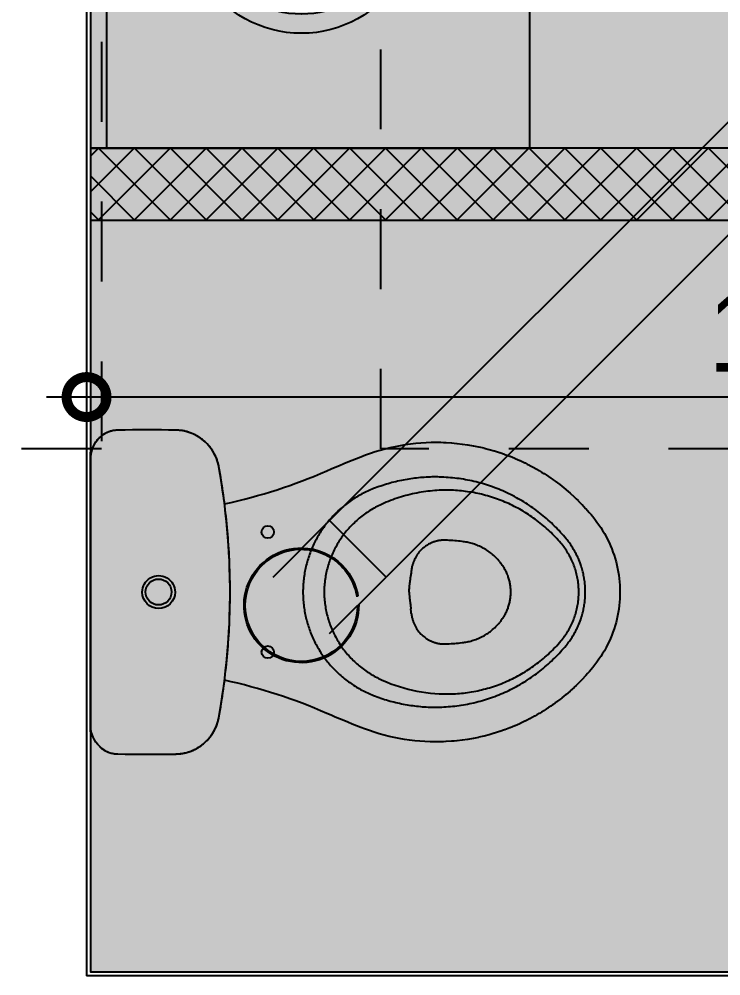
# Model space of a CAD drawing. Header units: metres. Extents: x -23 to 570, y -54 to 184.
# Drawn here: x -8.743 to -7.864, y 4.1 to 5.298 of the extents above; entities that cross this region are included whole.
import ezdxf

# ---------------------------------------------------------------- set-up
doc = ezdxf.new("R2010")
doc.units = ezdxf.units.M
doc.header["$PDMODE"] = 35
for name, pattern in [('DASHEDX2', [1.5, 1, -0.5]), ('HIDDEN2', [0.1875, 0.125, -0.0625]), ('PUC$0$HIDDEN2', [0.1875, 0.125, -0.0625])]:
    doc.linetypes.add(name, pattern=pattern)
for name, color, linetype in [('1', 232, 'DASHEDX2'), ('ARQ-DIM', 2, 'Continuous'), ('ARQ-PRJ', 7, 'DASHEDX2'), ('PUC$0$ARQ-ALV ACAB', 4, 'Continuous'), ('PUC$0$ARQ-ALV OSSO', 5, 'Continuous'), ('PUC$0$ARQ-DRYWALL', 7, 'Continuous'), ('PUC$0$ARQ-HID', 7, 'Continuous')]:
    doc.layers.add(name, color=color, linetype=linetype)
doc.layers.add('PUC$0$ARQ-FORRO', color=9, linetype='Continuous', lineweight=5)
doc.styles.add('Adesa', font='ARIALN.TTF')
doc.dimstyles.new('ADESA 1-0050', dxfattribs={"dimtxt": 0.1, "dimasz": 0.1, "dimexe": 0.05, "dimexo": 0.05, "dimgap": 0.03, "dimtad": 1, "dimdec": 1, "dimlfac": 100, "dimzin": 12, "dimtxsty": 'Adesa', "dimblk": 'DOTSMALL', "dimcen": 1, "dimdle": 0.05, "dimclrd": 1, "dimclre": 1, "dimclrt": 256, "dimazin": 3, "dimtm": 1e-09, "dimtfac": 1, "dimtdec": 1, "dimtmove": 1, "dimatfit": 0, "dimldrblk": 'DOTSMALL', "dimfxl": 0.8, "dimtvp": 2, "dimtolj": 1, "dimtzin": 0, "dimarcsym": 0})

# ---------------------------------------------------------------- blocks, each defined once
blk = doc.blocks.new('_DotSmall')
at = {"color": 0, "linetype": 'ByBlock', "const_width": 0.5}
blk.add_lwpolyline([(-0.0625, 0, 1), (0.0625, 0, 1)], format="xyb", close=True, dxfattribs=at)
blk = doc.blocks.new('*D401')
at = {"layer": 'ARQ-DIM', "color": 1, "lineweight": -2, "transparency": 16777216}
for p, q in [((-8.6584, 4.9041), (-8.6584, 4.7746)), ((-6.9084, 4.9041), (-6.9084, 4.7746)), ((-6.8584, 4.8246), (-8.7084, 4.8246))]:
    blk.add_line(p, q, dxfattribs=at)
at = {"layer": 'Defpoints', "color": 0, "transparency": 16777216}
for p in [(-8.6584, 4.9541, 0), (-6.9084, 4.9541, 0), (-8.6584, 4.8246)]:
    blk.add_point(p, dxfattribs=at)
at = {"layer": 'ARQ-DIM', "color": 1, "lineweight": -2, "transparency": 16777216, "xscale": 0.1, "yscale": 0.1, "zscale": 0.1, "rotation": 180}
blk.add_blockref('_DotSmall', (-8.6584, 4.8246), dxfattribs=at)
at = {"layer": 'ARQ-DIM', "color": 1, "lineweight": -2, "transparency": 16777216, "xscale": 0.1, "yscale": 0.1, "zscale": 0.1}
blk.add_blockref('_DotSmall', (-6.9084, 4.8246), dxfattribs=at)
at = {"layer": 'ARQ-DIM', "transparency": 16777216, "insert": (-7.7834, 4.9057), "char_height": 0.1, "attachment_point": 5, "style": 'Adesa'}
blk.add_mtext('\\A1;175', dxfattribs=at)
blk = doc.blocks.new('PUC$0$ARQ-HID-BACIA CX')
blk.add_line((-0.0001, -0.175), (-0.0001, 0.175))
for points in [[(-0.0137, -0.1957), (-0.0142, -0.196), (-0.0147, -0.1964), (-0.0153, -0.1968), (-0.0158, -0.1971), (-0.0163, -0.1975), (-0.0168, -0.1978), (-0.0174, -0.1981), (-0.0179, -0.1984), (-0.0185, -0.1987), (-0.019, -0.199), (-0.0196, -0.1993), (-0.0202, -0.1995), (-0.0207, -0.1998), (-0.0213, -0.2), (-0.0219, -0.2003), (-0.0225, -0.2005), (-0.0231, -0.2007), (-0.0237, -0.2009), (-0.0243, -0.2011), (-0.0249, -0.2013), (-0.0255, -0.2015), (-0.0261, -0.2016), (-0.0267, -0.2018), (-0.0273, -0.2019), (-0.0279, -0.2021), (-0.0285, -0.2022), (-0.0292, -0.2023), (-0.0298, -0.2024), (-0.0304, -0.2025), (-0.031, -0.2025), (-0.0316, -0.2026), (-0.0323, -0.2026), (-0.0329, -0.2027), (-0.0335, -0.2027), (-0.0342, -0.2027, -0.00878), (-0.1068, -0.2028), (-0.1079, -0.2027), (-0.1091, -0.2026), (-0.1102, -0.2026), (-0.1114, -0.2025), (-0.1125, -0.2024), (-0.1136, -0.2022), (-0.1148, -0.2021), (-0.1159, -0.2019), (-0.117, -0.2017), (-0.1181, -0.2014), (-0.1192, -0.2012), (-0.1203, -0.2009), (-0.1214, -0.2006), (-0.1225, -0.2002), (-0.1236, -0.1999), (-0.1247, -0.1995), (-0.1258, -0.1991), (-0.1268, -0.1987), (-0.1279, -0.1982), (-0.1289, -0.1978), (-0.13, -0.1973), (-0.131, -0.1968), (-0.132, -0.1962), (-0.133, -0.1957), (-0.134, -0.1951), (-0.135, -0.1945), (-0.1359, -0.1939), (-0.1369, -0.1933), (-0.1378, -0.1926), (-0.1388, -0.192), (-0.1397, -0.1913), (-0.1406, -0.1906), (-0.1415, -0.1899), (-0.1423, -0.1891), (-0.1432, -0.1884), (-0.144, -0.1876), (-0.1449, -0.1868), (-0.1457, -0.186), (-0.1465, -0.1851), (-0.1472, -0.1843), (-0.148, -0.1834), (-0.1487, -0.1826), (-0.1494, -0.1817), (-0.1501, -0.1808), (-0.1508, -0.1799), (-0.1515, -0.1789), (-0.1521, -0.178), (-0.1527, -0.177), (-0.1533, -0.1761), (-0.1539, -0.1751), (-0.1545, -0.1741), (-0.155, -0.1731), (-0.1556, -0.1721), (-0.1561, -0.171), (-0.1566, -0.17), (-0.157, -0.169), (-0.1575, -0.1679), (-0.1579, -0.1668), (-0.1583, -0.1658), (-0.1586, -0.1647), (-0.159, -0.1636), (-0.1593, -0.1625), (-0.1596, -0.1614), (-0.1598, -0.1603), (-0.1601, -0.1592), (-0.1604, -0.158), (-0.1606, -0.1569), (-0.1614, -0.1525), (-0.1622, -0.148), (-0.1629, -0.1436), (-0.1636, -0.1392), (-0.1643, -0.1347), (-0.165, -0.1302), (-0.1657, -0.1258), (-0.1663, -0.1213), (-0.1669, -0.1169), (-0.1675, -0.1124), (-0.168, -0.1079), (-0.1686, -0.1034), (-0.1691, -0.099), (-0.1696, -0.0945), (-0.1701, -0.09), (-0.1705, -0.0855), (-0.1709, -0.081), (-0.1713, -0.0765), (-0.1717, -0.072), (-0.1721, -0.0675), (-0.1724, -0.0631), (-0.1727, -0.0586), (-0.173, -0.0541), (-0.1733, -0.0496), (-0.1735, -0.0451), (-0.1737, -0.0406), (-0.1739, -0.0361), (-0.1741, -0.0315), (-0.1742, -0.027), (-0.1744, -0.0225), (-0.1745, -0.018), (-0.1745, -0.0135), (-0.1746, -0.009), (-0.1746, -0.0045), (-0.1746, 0), (-0.1746, 0.0045), (-0.1746, 0.009), (-0.1745, 0.0135), (-0.1745, 0.018), (-0.1744, 0.0225), (-0.1742, 0.027), (-0.1741, 0.0315), (-0.1739, 0.0361), (-0.1737, 0.0406), (-0.1735, 0.0451), (-0.1733, 0.0496), (-0.173, 0.0541), (-0.1727, 0.0586), (-0.1724, 0.0631), (-0.1721, 0.0675), (-0.1717, 0.072), (-0.1713, 0.0765), (-0.1709, 0.081), (-0.1705, 0.0855), (-0.1701, 0.09), (-0.1696, 0.0945), (-0.1691, 0.099), (-0.1686, 0.1034), (-0.168, 0.1079), (-0.1675, 0.1124), (-0.1669, 0.1169), (-0.1663, 0.1213), (-0.1657, 0.1258), (-0.165, 0.1302), (-0.1643, 0.1347), (-0.1636, 0.1392), (-0.1629, 0.1436), (-0.1622, 0.148), (-0.1614, 0.1525), (-0.1606, 0.1569), (-0.1604, 0.158), (-0.1601, 0.1592), (-0.1598, 0.1603), (-0.1596, 0.1614), (-0.1593, 0.1625), (-0.159, 0.1636), (-0.1586, 0.1647), (-0.1583, 0.1658), (-0.1579, 0.1668), (-0.1575, 0.1679), (-0.157, 0.169), (-0.1566, 0.17), (-0.1561, 0.171), (-0.1556, 0.1721), (-0.155, 0.1731), (-0.1545, 0.1741), (-0.1539, 0.1751), (-0.1533, 0.1761), (-0.1527, 0.177), (-0.1521, 0.178), (-0.1515, 0.1789), (-0.1508, 0.1799), (-0.1501, 0.1808), (-0.1494, 0.1817), (-0.1487, 0.1826), (-0.148, 0.1834), (-0.1472, 0.1843), (-0.1465, 0.1851), (-0.1457, 0.186), (-0.1449, 0.1868), (-0.144, 0.1876), (-0.1432, 0.1884), (-0.1423, 0.1891), (-0.1415, 0.1899), (-0.1406, 0.1906), (-0.1397, 0.1913), (-0.1388, 0.192), (-0.1378, 0.1926), (-0.1369, 0.1933), (-0.1359, 0.1939), (-0.135, 0.1945), (-0.134, 0.1951), (-0.133, 0.1957), (-0.132, 0.1962), (-0.131, 0.1968), (-0.13, 0.1973), (-0.1289, 0.1978), (-0.1279, 0.1982), (-0.1268, 0.1987), (-0.1258, 0.1991), (-0.1247, 0.1995), (-0.1236, 0.1999), (-0.1225, 0.2002), (-0.1214, 0.2006), (-0.1203, 0.2009), (-0.1192, 0.2012), (-0.1181, 0.2014), (-0.117, 0.2017), (-0.1159, 0.2019), (-0.1148, 0.2021), (-0.1136, 0.2022), (-0.1125, 0.2024), (-0.1114, 0.2025), (-0.1102, 0.2026), (-0.1091, 0.2026), (-0.1079, 0.2027), (-0.1068, 0.2028, -0.00878), (-0.0342, 0.2027), (-0.0335, 0.2027), (-0.0329, 0.2027), (-0.0323, 0.2026), (-0.0316, 0.2026), (-0.031, 0.2025), (-0.0304, 0.2025), (-0.0298, 0.2024), (-0.0292, 0.2023), (-0.0285, 0.2022), (-0.0279, 0.2021), (-0.0273, 0.2019), (-0.0267, 0.2018), (-0.0261, 0.2016), (-0.0255, 0.2015), (-0.0249, 0.2013), (-0.0243, 0.2011), (-0.0237, 0.2009), (-0.0231, 0.2007), (-0.0225, 0.2005), (-0.0219, 0.2003), (-0.0213, 0.2), (-0.0207, 0.1998), (-0.0202, 0.1995), (-0.0196, 0.1993), (-0.019, 0.199), (-0.0185, 0.1987), (-0.0179, 0.1984), (-0.0174, 0.1981), (-0.0168, 0.1978), (-0.0163, 0.1975), (-0.0158, 0.1971), (-0.0153, 0.1968), (-0.0147, 0.1964), (-0.0142, 0.196), (-0.0137, 0.1957)], [(-0.0131, 0.195, 0.018828), (-0.0135, 0.1954)], [(-0.0133, -0.1951), (-0.0133, -0.1951), (-0.0133, -0.1951), (-0.0133, -0.1951), (-0.0132, -0.1951), (-0.0132, -0.195), (-0.0132, -0.195), (-0.0131, -0.1949), (-0.013, -0.1948), (-0.0129, -0.1947), (-0.0128, -0.1946), (-0.0126, -0.1945), (-0.0125, -0.1943), (-0.0116, -0.1935, 0.212488), (-0.0001, -0.1677), (-0.0001, 0.1677, 0.212488), (-0.0116, 0.1935), (-0.0125, 0.1943), (-0.0126, 0.1945), (-0.0128, 0.1946), (-0.0129, 0.1947), (-0.013, 0.1948), (-0.0131, 0.1949), (-0.0132, 0.195), (-0.0132, 0.195), (-0.0132, 0.1951), (-0.0133, 0.1951), (-0.0133, 0.1951), (-0.0133, 0.1951)], [(-0.0123, 0.1942, 0.002919), (-0.0115, 0.1935)], [(-0.1676, 0.1104), (-0.1678, 0.1104), (-0.176, 0.1123), (-0.1842, 0.1142), (-0.1925, 0.1163), (-0.2008, 0.1185), (-0.209, 0.1208), (-0.2171, 0.1231), (-0.2253, 0.1256), (-0.2335, 0.1282), (-0.2415, 0.1309), (-0.2493, 0.1336), (-0.2571, 0.1363), (-0.2648, 0.1392), (-0.2725, 0.1422), (-0.2803, 0.1453), (-0.288, 0.1486), (-0.2958, 0.1519, 0.011149), (-0.3381, 0.1694), (-0.3442, 0.1717), (-0.3503, 0.1739), (-0.3564, 0.1759), (-0.3626, 0.1778), (-0.3689, 0.1795), (-0.3751, 0.181), (-0.3815, 0.1824), (-0.3878, 0.1836), (-0.3942, 0.1847), (-0.4006, 0.1855), (-0.407, 0.1863), (-0.4135, 0.1868), (-0.42, 0.1872), (-0.4264, 0.1875), (-0.4329, 0.1875), (-0.4381, 0.1875), (-0.4384, 0.1875), (-0.4417, 0.1874), (-0.4449, 0.1872), (-0.4453, 0.1872), (-0.4517, 0.1868), (-0.4521, 0.1868), (-0.4553, 0.1865), (-0.4585, 0.1862), (-0.4589, 0.1862), (-0.4653, 0.1854), (-0.4657, 0.1853), (-0.472, 0.1844), (-0.4724, 0.1844), (-0.4788, 0.1833), (-0.4792, 0.1832), (-0.4855, 0.1819), (-0.4859, 0.1818), (-0.4921, 0.1804), (-0.4925, 0.1803), (-0.4988, 0.1787), (-0.4991, 0.1786), (-0.5053, 0.1768), (-0.5057, 0.1767), (-0.5118, 0.1747), (-0.5122, 0.1746), (-0.5183, 0.1725), (-0.5187, 0.1724), (-0.5247, 0.1701), (-0.5251, 0.17), (-0.531, 0.1675), (-0.5314, 0.1674), (-0.5373, 0.1648), (-0.5376, 0.1646), (-0.5435, 0.1618), (-0.5438, 0.1617), (-0.5467, 0.1602), (-0.5496, 0.1588), (-0.5499, 0.1586), (-0.5556, 0.1555), (-0.5559, 0.1553), (-0.5587, 0.1537), (-0.5615, 0.1521), (-0.5618, 0.1519), (-0.5646, 0.1502), (-0.5674, 0.1485), (-0.5677, 0.1484), (-0.5704, 0.1466), (-0.5731, 0.1448), (-0.5734, 0.1446), (-0.5761, 0.1428), (-0.5788, 0.1409), (-0.579, 0.1407), (-0.5817, 0.1388), (-0.5843, 0.1369), (-0.5846, 0.1367), (-0.5872, 0.1347), (-0.5897, 0.1327), (-0.59, 0.1325), (-0.5925, 0.1305), (-0.595, 0.1284), (-0.5953, 0.1282), (-0.6002, 0.124), (-0.6005, 0.1237), (-0.6053, 0.1194), (-0.6055, 0.1191), (-0.6079, 0.1169), (-0.6102, 0.1146), (-0.6105, 0.1144), (-0.6151, 0.1098), (-0.6153, 0.1095), (-0.6197, 0.1048), (-0.62, 0.1045), (-0.6221, 0.1021), (-0.6243, 0.0997), (-0.6245, 0.0994), (-0.6266, 0.097), (-0.6287, 0.0945), (-0.6314, 0.0911), (-0.6339, 0.0877), (-0.6364, 0.0842), (-0.6388, 0.0807), (-0.641, 0.0771), (-0.6432, 0.0734), (-0.6452, 0.0696), (-0.6472, 0.0658), (-0.649, 0.062), (-0.6508, 0.0581), (-0.6524, 0.0541), (-0.6539, 0.0501), (-0.6553, 0.0461), (-0.6565, 0.042), (-0.6577, 0.0379), (-0.6587, 0.0338), (-0.6596, 0.0296), (-0.6604, 0.0254), (-0.6611, 0.0212), (-0.6617, 0.017), (-0.6621, 0.0128), (-0.6624, 0.0085), (-0.6626, 0.0043), (-0.6626, 0), (-0.6626, -0.0043), (-0.6624, -0.0085), (-0.6621, -0.0128), (-0.6617, -0.017), (-0.6611, -0.0212), (-0.6604, -0.0254), (-0.6596, -0.0296), (-0.6587, -0.0338), (-0.6577, -0.0379), (-0.6565, -0.042), (-0.6553, -0.0461), (-0.6539, -0.0501), (-0.6524, -0.0541), (-0.6508, -0.0581), (-0.649, -0.062), (-0.6472, -0.0658), (-0.6452, -0.0696), (-0.6432, -0.0734), (-0.641, -0.0771), (-0.6388, -0.0807), (-0.6364, -0.0842), (-0.6339, -0.0877), (-0.6314, -0.0911), (-0.6287, -0.0945), (-0.6266, -0.097), (-0.6245, -0.0994), (-0.6243, -0.0997), (-0.6221, -0.1021), (-0.62, -0.1045), (-0.6197, -0.1048), (-0.6153, -0.1095), (-0.6151, -0.1098), (-0.6105, -0.1144), (-0.6102, -0.1146), (-0.6079, -0.1169), (-0.6055, -0.1191), (-0.6053, -0.1194), (-0.6005, -0.1237), (-0.6002, -0.124), (-0.5953, -0.1282), (-0.595, -0.1284), (-0.5925, -0.1305), (-0.59, -0.1325), (-0.5897, -0.1327), (-0.5872, -0.1347), (-0.5846, -0.1367), (-0.5843, -0.1369), (-0.5817, -0.1388), (-0.579, -0.1407), (-0.5788, -0.1409), (-0.5761, -0.1428), (-0.5734, -0.1446), (-0.5731, -0.1448), (-0.5704, -0.1466), (-0.5677, -0.1484), (-0.5674, -0.1485), (-0.5646, -0.1502), (-0.5618, -0.1519), (-0.5615, -0.1521), (-0.5587, -0.1537), (-0.5559, -0.1553), (-0.5556, -0.1555), (-0.5499, -0.1586), (-0.5496, -0.1588), (-0.5467, -0.1602), (-0.5438, -0.1617), (-0.5435, -0.1618), (-0.5376, -0.1646), (-0.5373, -0.1648), (-0.5314, -0.1674), (-0.531, -0.1675), (-0.5251, -0.17), (-0.5247, -0.1701), (-0.5187, -0.1724), (-0.5183, -0.1725), (-0.5122, -0.1746), (-0.5118, -0.1747), (-0.5057, -0.1767), (-0.5053, -0.1768), (-0.4991, -0.1786), (-0.4988, -0.1787), (-0.4925, -0.1803), (-0.4921, -0.1804), (-0.4859, -0.1818), (-0.4855, -0.1819), (-0.4792, -0.1832), (-0.4788, -0.1833), (-0.4724, -0.1844), (-0.472, -0.1844), (-0.4657, -0.1853), (-0.4653, -0.1854), (-0.4589, -0.1862), (-0.4585, -0.1862), (-0.4553, -0.1865), (-0.4521, -0.1868), (-0.4517, -0.1868), (-0.4453, -0.1872), (-0.4449, -0.1872), (-0.4417, -0.1874), (-0.4384, -0.1875), (-0.4381, -0.1875), (-0.4316, -0.1875), (-0.4251, -0.1874), (-0.4186, -0.1872), (-0.4121, -0.1867), (-0.4057, -0.1861), (-0.3992, -0.1854), (-0.3928, -0.1844), (-0.3864, -0.1834), (-0.3801, -0.1821), (-0.3738, -0.1807), (-0.3675, -0.1791), (-0.3613, -0.1774), (-0.3551, -0.1755), (-0.349, -0.1735), (-0.3429, -0.1713), (-0.3381, -0.1694, 0.011149), (-0.2958, -0.1519), (-0.288, -0.1486), (-0.2803, -0.1453), (-0.2725, -0.1422), (-0.2648, -0.1392), (-0.2571, -0.1363), (-0.2493, -0.1336), (-0.2415, -0.1309), (-0.2335, -0.1282), (-0.2253, -0.1256), (-0.2171, -0.1231), (-0.209, -0.1208), (-0.2008, -0.1185), (-0.1925, -0.1163), (-0.1842, -0.1142), (-0.176, -0.1123), (-0.1678, -0.1104), (-0.1676, -0.1104)], [(-0.5122, 0.0378), (-0.511, 0.0393), (-0.5098, 0.0407), (-0.5085, 0.042), (-0.5072, 0.0433), (-0.5059, 0.0446), (-0.5046, 0.0458), (-0.5032, 0.047), (-0.5018, 0.0482), (-0.5004, 0.0493), (-0.499, 0.0503), (-0.4975, 0.0514), (-0.496, 0.0523), (-0.4946, 0.0533), (-0.493, 0.0542), (-0.4915, 0.055), (-0.49, 0.0558), (-0.4884, 0.0566), (-0.4869, 0.0573), (-0.4853, 0.058), (-0.4838, 0.0587), (-0.4822, 0.0593), (-0.4806, 0.0598), (-0.4791, 0.0603), (-0.4775, 0.0608), (-0.4759, 0.0613), (-0.4744, 0.0617), (-0.4728, 0.062), (-0.4713, 0.0623), (-0.4697, 0.0626), (-0.4682, 0.0629), (-0.4667, 0.0631), (-0.4651, 0.0633, -0.008966), (-0.4466, 0.0649, -0.016113), (-0.4436, 0.065), (-0.4426, 0.065), (-0.4418, 0.065), (-0.4409, 0.0649), (-0.4401, 0.0649), (-0.4393, 0.0648), (-0.4384, 0.0647), (-0.4376, 0.0646), (-0.4368, 0.0645), (-0.436, 0.0644), (-0.4352, 0.0642), (-0.4344, 0.064), (-0.4336, 0.0639), (-0.4328, 0.0637), (-0.4321, 0.0635), (-0.4313, 0.0632), (-0.4305, 0.063), (-0.4298, 0.0627), (-0.429, 0.0625), (-0.4282, 0.0622), (-0.4275, 0.0619), (-0.4267, 0.0616), (-0.426, 0.0612), (-0.4253, 0.0609), (-0.4245, 0.0605), (-0.4238, 0.0602), (-0.423, 0.0598), (-0.4223, 0.0593), (-0.4216, 0.0589), (-0.4209, 0.0585), (-0.4201, 0.058), (-0.4194, 0.0575), (-0.4187, 0.057), (-0.4174, 0.056), (-0.416, 0.0549), (-0.4148, 0.0537), (-0.4135, 0.0525), (-0.4123, 0.0512), (-0.4111, 0.0499), (-0.41, 0.0485), (-0.4089, 0.047), (-0.4079, 0.0455), (-0.407, 0.0439), (-0.4061, 0.0422), (-0.4053, 0.0406), (-0.4049, 0.0397), (-0.4045, 0.0389), (-0.4042, 0.038), (-0.4039, 0.0372), (-0.4036, 0.0363), (-0.4033, 0.0354), (-0.403, 0.0346), (-0.4028, 0.0337), (-0.4025, 0.0328), (-0.4023, 0.0319), (-0.4021, 0.0311), (-0.402, 0.0302), (-0.4018, 0.0293), (-0.4017, 0.0285), (-0.4016, 0.0276), (-0.4015, 0.0267, -0.000598), (-0.4009, 0.0209)], [(-0.3986, 0, 0.006359), (-0.3992, 0.0061), (-0.3992, 0.0064), (-0.3992, 0.0066), (-0.3993, 0.0072), (-0.3993, 0.0075), (-0.3993, 0.0077), (-0.3994, 0.0083), (-0.3994, 0.0086), (-0.3995, 0.0091), (-0.3995, 0.0094), (-0.3996, 0.01), (-0.3996, 0.0103), (-0.3997, 0.0108), (-0.3998, 0.0117), (-0.3999, 0.0123), (-0.4, 0.0129), (-0.4002, 0.0144), (-0.4003, 0.0154), (-0.4003, 0.0159), (-0.4004, 0.0164), (-0.4005, 0.0169), (-0.4005, 0.0174), (-0.4006, 0.0179), (-0.4006, 0.0184), (-0.4007, 0.0189), (-0.4008, 0.0194), (-0.4008, 0.0199), (-0.4009, 0.0204), (-0.4009, 0.0209)], [(-0.3986, 0, -0.006359), (-0.3992, -0.0061), (-0.3992, -0.0064), (-0.3992, -0.0066), (-0.3993, -0.0072), (-0.3993, -0.0075), (-0.3993, -0.0077), (-0.3994, -0.0083), (-0.3994, -0.0086), (-0.3995, -0.0091), (-0.3995, -0.0094), (-0.3996, -0.01), (-0.3996, -0.0103), (-0.3997, -0.0108), (-0.3998, -0.0117), (-0.3999, -0.0123), (-0.4, -0.0129), (-0.4002, -0.0144), (-0.4003, -0.0154), (-0.4003, -0.0159), (-0.4004, -0.0164), (-0.4005, -0.0169), (-0.4005, -0.0174), (-0.4006, -0.0179), (-0.4006, -0.0184), (-0.4007, -0.0189), (-0.4008, -0.0194), (-0.4008, -0.0199), (-0.4009, -0.0204), (-0.4009, -0.0209)], [(-0.4015, -0.0267, 0.000598), (-0.4009, -0.0209)], [(-0.4015, -0.0267), (-0.4016, -0.0276), (-0.4017, -0.0285), (-0.4018, -0.0293), (-0.402, -0.0302), (-0.4021, -0.0311), (-0.4023, -0.0319), (-0.4025, -0.0328), (-0.4028, -0.0337), (-0.403, -0.0346), (-0.4033, -0.0354), (-0.4036, -0.0363), (-0.4039, -0.0372), (-0.4042, -0.038), (-0.4045, -0.0389), (-0.4049, -0.0397), (-0.4053, -0.0406), (-0.4061, -0.0422), (-0.407, -0.0439), (-0.4079, -0.0455), (-0.4089, -0.047), (-0.41, -0.0485), (-0.4111, -0.0499), (-0.4123, -0.0512), (-0.4135, -0.0525), (-0.4148, -0.0537), (-0.416, -0.0549), (-0.4174, -0.056), (-0.4187, -0.057), (-0.4194, -0.0575), (-0.4201, -0.058), (-0.4209, -0.0585), (-0.4216, -0.0589), (-0.4223, -0.0593), (-0.423, -0.0598), (-0.4238, -0.0602), (-0.4245, -0.0605), (-0.4253, -0.0609), (-0.426, -0.0612), (-0.4267, -0.0616), (-0.4275, -0.0619), (-0.4282, -0.0622), (-0.429, -0.0625), (-0.4298, -0.0627), (-0.4305, -0.063), (-0.4313, -0.0632), (-0.4321, -0.0635), (-0.4328, -0.0637), (-0.4336, -0.0639), (-0.4344, -0.064), (-0.4352, -0.0642), (-0.436, -0.0644), (-0.4368, -0.0645), (-0.4376, -0.0646), (-0.4384, -0.0647), (-0.4393, -0.0648), (-0.4401, -0.0649), (-0.4409, -0.0649), (-0.4418, -0.065), (-0.4426, -0.065), (-0.4436, -0.065, -0.016113), (-0.4466, -0.0649, -0.008966), (-0.4651, -0.0633), (-0.4667, -0.0631), (-0.4682, -0.0629), (-0.4697, -0.0626), (-0.4713, -0.0623), (-0.4728, -0.062), (-0.4744, -0.0617), (-0.4759, -0.0613), (-0.4775, -0.0608), (-0.4791, -0.0603), (-0.4806, -0.0598), (-0.4822, -0.0593), (-0.4838, -0.0587), (-0.4853, -0.058), (-0.4869, -0.0573), (-0.4884, -0.0566), (-0.49, -0.0558), (-0.4915, -0.055), (-0.493, -0.0542), (-0.4946, -0.0533), (-0.496, -0.0523), (-0.4975, -0.0514), (-0.499, -0.0503), (-0.5004, -0.0493), (-0.5018, -0.0482), (-0.5032, -0.047), (-0.5046, -0.0458), (-0.5059, -0.0446), (-0.5072, -0.0433), (-0.5085, -0.042), (-0.5098, -0.0407), (-0.511, -0.0393), (-0.5122, -0.0378)], [(-0.0136, -0.1955, 0.018828), (-0.0132, -0.1951)]]:
    blk.add_lwpolyline(points, format="xyb")
at = {"ltscale": 0.000466036}
blk.add_lwpolyline([(-0.0133, -0.1951), (-0.0133, -0.1952, -0.017665), (-0.0136, -0.1955, -0.039631), (-0.0138, -0.1956, -0.158216), (-0.0342, -0.2027, -0.008778), (-0.1068, -0.2027), (-0.1095, -0.2026), (-0.1122, -0.2023), (-0.1149, -0.202), (-0.1176, -0.2014), (-0.1203, -0.2008), (-0.1229, -0.2), (-0.1255, -0.1991), (-0.128, -0.1981), (-0.1305, -0.1969), (-0.1329, -0.1957), (-0.1352, -0.1943), (-0.1375, -0.1928), (-0.1397, -0.1912), (-0.1418, -0.1894), (-0.1439, -0.1876), (-0.1458, -0.1857), (-0.1477, -0.1837), (-0.1494, -0.1816), (-0.151, -0.1794), (-0.1526, -0.1772), (-0.154, -0.1748), (-0.1553, -0.1724), (-0.1565, -0.17), (-0.1575, -0.1675), (-0.1585, -0.1649), (-0.1593, -0.1623), (-0.16, -0.1597), (-0.1605, -0.1569, -0.044623), (-0.1746, 0, -0.044623), (-0.1605, 0.1569), (-0.16, 0.1597), (-0.1593, 0.1623), (-0.1585, 0.1649), (-0.1575, 0.1675), (-0.1565, 0.17), (-0.1553, 0.1724), (-0.154, 0.1748), (-0.1526, 0.1772), (-0.151, 0.1794), (-0.1494, 0.1816), (-0.1477, 0.1837), (-0.1458, 0.1857), (-0.1439, 0.1876), (-0.1418, 0.1894), (-0.1397, 0.1912), (-0.1375, 0.1928), (-0.1352, 0.1943), (-0.1329, 0.1957), (-0.1305, 0.1969), (-0.128, 0.1981), (-0.1255, 0.1991), (-0.1229, 0.2), (-0.1203, 0.2008), (-0.1176, 0.2014), (-0.1149, 0.202), (-0.1122, 0.2023), (-0.1095, 0.2026), (-0.1068, 0.2027, -0.008778), (-0.0342, 0.2027, -0.158216), (-0.0138, 0.1956, -0.039631), (-0.0136, 0.1955, -0.017665), (-0.0133, 0.1952), (-0.0133, 0.1951)], format="xyb", dxfattribs=at)
at = {"ltscale": 0.00311}
for points in [[(-0.1068, 0.2021), (-0.1068, 0.2027)], [(-0.1068, -0.2021), (-0.1068, -0.2027)]]:
    blk.add_lwpolyline(points, dxfattribs=at)
at = {"ltscale": 0.00156}
blk.add_lwpolyline([(-0.0131, 0.1951), (-0.0133, 0.1953)], dxfattribs=at)
for points in [[(-0.0133, 0.1951), (-0.0133, 0.1951)], [(-0.0115, 0.1936), (-0.0109, 0.1931), (-0.0103, 0.1925), (-0.0097, 0.1919), (-0.0091, 0.1913), (-0.0086, 0.1907), (-0.008, 0.19), (-0.0075, 0.1894), (-0.007, 0.1887), (-0.0065, 0.1881), (-0.006, 0.1874), (-0.0055, 0.1867), (-0.0051, 0.186), (-0.0047, 0.1853), (-0.0043, 0.1845), (-0.0039, 0.1838), (-0.0035, 0.1831), (-0.0031, 0.1823), (-0.0028, 0.1815), (-0.0025, 0.1808), (-0.0022, 0.18), (-0.0019, 0.1792), (-0.0016, 0.1784), (-0.0014, 0.1776), (-0.0012, 0.1768), (-0.001, 0.176), (-0.0008, 0.1752), (-0.0006, 0.1744), (-0.0005, 0.1736), (-0.0003, 0.1728), (-0.0002, 0.1719), (-0.0001, 0.1711), (-0.0001, 0.1703), (0, 0.1694), (0, 0.1686), (0, 0.1678)], [(0, 0.1677), (0, -0.1677)], [(-0.5122, 0.0378), (-0.513, 0.0368), (-0.5137, 0.0358), (-0.5145, 0.0348), (-0.5152, 0.0338), (-0.5159, 0.0327), (-0.5165, 0.0316), (-0.5172, 0.0306), (-0.5178, 0.0295), (-0.5185, 0.0283), (-0.519, 0.0272), (-0.5196, 0.0261), (-0.5202, 0.0249), (-0.5207, 0.0237), (-0.5212, 0.0225), (-0.5217, 0.0214), (-0.5221, 0.0201), (-0.5225, 0.0189), (-0.5229, 0.0177), (-0.5233, 0.0165), (-0.5236, 0.0152), (-0.524, 0.014), (-0.5243, 0.0127), (-0.5245, 0.0115), (-0.5248, 0.0102), (-0.525, 0.009), (-0.5251, 0.0077), (-0.5253, 0.0064), (-0.5254, 0.0051), (-0.5255, 0.0039), (-0.5256, 0.0026), (-0.5256, 0.0013), (-0.5256, 0), (-0.5256, -0.0013), (-0.5256, -0.0026), (-0.5255, -0.0039), (-0.5254, -0.0051), (-0.5253, -0.0064), (-0.5251, -0.0077), (-0.525, -0.009), (-0.5248, -0.0102), (-0.5245, -0.0115), (-0.5243, -0.0127), (-0.524, -0.014), (-0.5236, -0.0152), (-0.5233, -0.0165), (-0.5229, -0.0177), (-0.5225, -0.0189), (-0.5221, -0.0201), (-0.5217, -0.0214), (-0.5212, -0.0225), (-0.5207, -0.0237), (-0.5202, -0.0249), (-0.5196, -0.0261), (-0.519, -0.0272), (-0.5185, -0.0283), (-0.5178, -0.0295), (-0.5172, -0.0306), (-0.5165, -0.0316), (-0.5159, -0.0327), (-0.5152, -0.0337), (-0.5145, -0.0348), (-0.5137, -0.0358), (-0.513, -0.0368), (-0.5122, -0.0378)], [(-0.0115, -0.1936), (-0.0116, -0.1938), (-0.0117, -0.1938), (-0.0119, -0.194), (-0.0123, -0.1944), (-0.0126, -0.1947), (-0.0128, -0.1948), (-0.0129, -0.1949), (-0.013, -0.1949), (-0.013, -0.195), (-0.0131, -0.195), (-0.0131, -0.1951)]]:
    blk.add_lwpolyline(points)
at = {"ltscale": 0.00179}
for points in [[(-0.0004, 0.1677), (-0.0001, 0.1677)], [(-0.0004, -0.1677), (-0.0001, -0.1677)]]:
    blk.add_lwpolyline(points, dxfattribs=at)
for points in [[(-0.2659, 0), (-0.2659, -0.002), (-0.266, -0.004), (-0.2661, -0.006), (-0.2662, -0.008), (-0.2663, -0.01), (-0.2664, -0.012), (-0.2666, -0.014), (-0.2668, -0.016), (-0.267, -0.018), (-0.2673, -0.02), (-0.2676, -0.022), (-0.2679, -0.024), (-0.2683, -0.026), (-0.2687, -0.0279), (-0.2691, -0.0299), (-0.2696, -0.0318), (-0.27, -0.0338), (-0.2705, -0.0357), (-0.2711, -0.0377), (-0.2716, -0.0396), (-0.2722, -0.0415), (-0.2728, -0.0434), (-0.2735, -0.0453), (-0.2741, -0.0472), (-0.2748, -0.0491), (-0.2755, -0.051), (-0.2763, -0.0528), (-0.2771, -0.0547), (-0.2779, -0.0565), (-0.2787, -0.0584), (-0.2796, -0.0602), (-0.2804, -0.062), (-0.2813, -0.0638), (-0.2823, -0.0656), (-0.2832, -0.0673), (-0.2842, -0.0691), (-0.2852, -0.0708), (-0.2863, -0.0725), (-0.2873, -0.0742), (-0.2884, -0.0759), (-0.2895, -0.0776), (-0.2907, -0.0793), (-0.2918, -0.0809), (-0.293, -0.0825), (-0.2942, -0.0841), (-0.2954, -0.0857), (-0.2967, -0.0873), (-0.2979, -0.0888), (-0.2992, -0.0904), (-0.3005, -0.0919), (-0.3019, -0.0934), (-0.3032, -0.0949), (-0.3046, -0.0963), (-0.306, -0.0978), (-0.3074, -0.0992), (-0.3089, -0.1006), (-0.3103, -0.102), (-0.3118, -0.1033), (-0.3133, -0.1046), (-0.3149, -0.106), (-0.3164, -0.1072), (-0.3179, -0.1085), (-0.3195, -0.1098), (-0.3211, -0.111), (-0.3227, -0.1122), (-0.3244, -0.1133), (-0.326, -0.1145), (-0.3277, -0.1156), (-0.3293, -0.1167), (-0.331, -0.1178), (-0.3327, -0.1189), (-0.3344, -0.1199), (-0.3362, -0.1209), (-0.3379, -0.1219), (-0.3397, -0.1228), (-0.3415, -0.1237), (-0.3433, -0.1246), (-0.3451, -0.1255), (-0.3469, -0.1263), (-0.3488, -0.1271), (-0.3506, -0.1279), (-0.3525, -0.1287), (-0.3543, -0.1295), (-0.3566, -0.1304), (-0.3588, -0.1312), (-0.3611, -0.132), (-0.3634, -0.1328), (-0.3657, -0.1336), (-0.368, -0.1343), (-0.3703, -0.1351), (-0.3726, -0.1357), (-0.3749, -0.1364), (-0.3772, -0.137), (-0.3796, -0.1376), (-0.3819, -0.1382), (-0.3843, -0.1388), (-0.3866, -0.1393), (-0.389, -0.1398), (-0.3913, -0.1402), (-0.3937, -0.1407), (-0.3961, -0.1411), (-0.3985, -0.1415), (-0.4008, -0.1419), (-0.4032, -0.1422), (-0.4056, -0.1425), (-0.408, -0.1428), (-0.4104, -0.143), (-0.4128, -0.1433), (-0.4152, -0.1435), (-0.4176, -0.1436), (-0.42, -0.1438), (-0.4225, -0.1439), (-0.4249, -0.144), (-0.4273, -0.1441), (-0.4297, -0.1441), (-0.4321, -0.1441), (-0.4345, -0.1441), (-0.4369, -0.144), (-0.4396, -0.1439), (-0.4423, -0.1437), (-0.4451, -0.1436), (-0.4478, -0.1434), (-0.4505, -0.1432), (-0.4532, -0.143), (-0.4559, -0.1427), (-0.4586, -0.1424), (-0.4613, -0.142), (-0.4639, -0.1416), (-0.4666, -0.1412), (-0.4693, -0.1407), (-0.472, -0.1402), (-0.4746, -0.1397), (-0.4773, -0.1391), (-0.4799, -0.1385), (-0.4826, -0.1379), (-0.4852, -0.1372), (-0.4878, -0.1365), (-0.4904, -0.1358), (-0.493, -0.135), (-0.4956, -0.1342), (-0.4982, -0.1333), (-0.5008, -0.1325), (-0.5033, -0.1316), (-0.5059, -0.1306), (-0.5084, -0.1297), (-0.5109, -0.1287), (-0.5135, -0.1276), (-0.516, -0.1266), (-0.5184, -0.1255), (-0.5209, -0.1243), (-0.5234, -0.1232), (-0.5258, -0.122), (-0.5282, -0.1208), (-0.5306, -0.1195), (-0.533, -0.1182), (-0.5354, -0.1169), (-0.5378, -0.1156), (-0.5401, -0.1142), (-0.5424, -0.1128), (-0.5447, -0.1114), (-0.547, -0.1099), (-0.5493, -0.1084), (-0.5515, -0.1069), (-0.5538, -0.1053), (-0.556, -0.1038), (-0.5581, -0.1022), (-0.5603, -0.1005), (-0.5625, -0.0989), (-0.5646, -0.0972), (-0.5667, -0.0955), (-0.5688, -0.0937), (-0.5708, -0.092), (-0.5729, -0.0902), (-0.5749, -0.0883), (-0.5769, -0.0865), (-0.5788, -0.0846), (-0.5808, -0.0827), (-0.5827, -0.0808), (-0.5846, -0.0788), (-0.5864, -0.0769), (-0.5882, -0.0748), (-0.59, -0.0728), (-0.5918, -0.0708), (-0.5936, -0.0688), (-0.5954, -0.0667), (-0.5964, -0.0654), (-0.5974, -0.0642), (-0.5983, -0.0629), (-0.5993, -0.0616), (-0.6003, -0.0603), (-0.6012, -0.059), (-0.6021, -0.0576), (-0.6029, -0.0563), (-0.6038, -0.0549), (-0.6046, -0.0535), (-0.6054, -0.0521), (-0.6062, -0.0507), (-0.607, -0.0493), (-0.6077, -0.0479), (-0.6084, -0.0465), (-0.6091, -0.045), (-0.6098, -0.0436), (-0.6105, -0.0421), (-0.6111, -0.0406), (-0.6119, -0.0387), (-0.6127, -0.0366), (-0.6135, -0.0343), (-0.6142, -0.0321), (-0.6148, -0.0302), (-0.6153, -0.0286), (-0.6157, -0.027), (-0.6161, -0.0255), (-0.6165, -0.0239), (-0.6169, -0.0224), (-0.6172, -0.0208), (-0.6175, -0.0192), (-0.6178, -0.0176), (-0.618, -0.016), (-0.6183, -0.0144), (-0.6185, -0.0129), (-0.6187, -0.0113), (-0.6188, -0.0097), (-0.619, -0.0081), (-0.6191, -0.0065), (-0.6191, -0.0048), (-0.6192, -0.0032), (-0.6192, -0.0016), (-0.6193, 0), (-0.6192, 0.0016), (-0.6192, 0.0032), (-0.6191, 0.0048), (-0.6191, 0.0065), (-0.619, 0.0081), (-0.6188, 0.0097), (-0.6187, 0.0113), (-0.6185, 0.0129), (-0.6183, 0.0144), (-0.618, 0.016), (-0.6178, 0.0176), (-0.6175, 0.0192), (-0.6172, 0.0208), (-0.6169, 0.0224), (-0.6165, 0.0239), (-0.6161, 0.0255), (-0.6157, 0.027), (-0.6153, 0.0286), (-0.6148, 0.0302), (-0.6142, 0.0321), (-0.6135, 0.0343), (-0.6127, 0.0366), (-0.6119, 0.0387), (-0.6111, 0.0406), (-0.6105, 0.0421), (-0.6098, 0.0436), (-0.6091, 0.045), (-0.6084, 0.0465), (-0.6077, 0.0479), (-0.607, 0.0493), (-0.6062, 0.0507), (-0.6054, 0.0521), (-0.6046, 0.0535), (-0.6038, 0.0549), (-0.6029, 0.0563), (-0.6021, 0.0576), (-0.6012, 0.059), (-0.6003, 0.0603), (-0.5993, 0.0616), (-0.5983, 0.0629), (-0.5974, 0.0642), (-0.5964, 0.0654), (-0.5954, 0.0667), (-0.5936, 0.0688), (-0.5918, 0.0708), (-0.59, 0.0728), (-0.5882, 0.0748), (-0.5864, 0.0769), (-0.5846, 0.0788), (-0.5827, 0.0808), (-0.5808, 0.0827), (-0.5788, 0.0846), (-0.5769, 0.0865), (-0.5749, 0.0883), (-0.5729, 0.0902), (-0.5708, 0.092), (-0.5688, 0.0937), (-0.5667, 0.0955), (-0.5646, 0.0972), (-0.5625, 0.0989), (-0.5603, 0.1005), (-0.5581, 0.1022), (-0.556, 0.1038), (-0.5538, 0.1053), (-0.5515, 0.1069), (-0.5493, 0.1084), (-0.547, 0.1099), (-0.5447, 0.1114), (-0.5424, 0.1128), (-0.5401, 0.1142), (-0.5378, 0.1156), (-0.5354, 0.1169), (-0.533, 0.1182), (-0.5306, 0.1195), (-0.5282, 0.1208), (-0.5258, 0.122), (-0.5234, 0.1232), (-0.5209, 0.1243), (-0.5184, 0.1255), (-0.516, 0.1266), (-0.5135, 0.1276), (-0.5109, 0.1287), (-0.5084, 0.1297), (-0.5059, 0.1306), (-0.5033, 0.1316), (-0.5008, 0.1325), (-0.4982, 0.1333), (-0.4956, 0.1342), (-0.493, 0.135), (-0.4904, 0.1358), (-0.4878, 0.1365), (-0.4852, 0.1372), (-0.4826, 0.1379), (-0.4799, 0.1385), (-0.4773, 0.1391), (-0.4746, 0.1397), (-0.472, 0.1402), (-0.4693, 0.1407), (-0.4666, 0.1412), (-0.4639, 0.1416), (-0.4613, 0.142), (-0.4586, 0.1424), (-0.4559, 0.1427), (-0.4532, 0.143), (-0.4505, 0.1432), (-0.4478, 0.1434), (-0.4451, 0.1436), (-0.4423, 0.1437), (-0.4396, 0.1439), (-0.4369, 0.144), (-0.4345, 0.1441), (-0.4321, 0.1441), (-0.4297, 0.1441), (-0.4273, 0.1441), (-0.4249, 0.144), (-0.4225, 0.1439), (-0.42, 0.1438), (-0.4176, 0.1436), (-0.4152, 0.1435), (-0.4128, 0.1433), (-0.4104, 0.143), (-0.408, 0.1428), (-0.4056, 0.1425), (-0.4032, 0.1422), (-0.4008, 0.1419), (-0.3985, 0.1415), (-0.3961, 0.1411), (-0.3937, 0.1407), (-0.3913, 0.1402), (-0.389, 0.1398), (-0.3866, 0.1393), (-0.3843, 0.1388), (-0.3819, 0.1382), (-0.3796, 0.1376), (-0.3772, 0.137), (-0.3749, 0.1364), (-0.3726, 0.1357), (-0.3703, 0.1351), (-0.368, 0.1343), (-0.3657, 0.1336), (-0.3634, 0.1328), (-0.3611, 0.132), (-0.3588, 0.1312), (-0.3566, 0.1304), (-0.3543, 0.1295), (-0.3525, 0.1287), (-0.3506, 0.1279), (-0.3488, 0.1271), (-0.3469, 0.1263), (-0.3451, 0.1255), (-0.3433, 0.1246), (-0.3415, 0.1237), (-0.3397, 0.1228), (-0.3379, 0.1219), (-0.3362, 0.1209), (-0.3344, 0.1199), (-0.3327, 0.1189), (-0.331, 0.1178), (-0.3293, 0.1167), (-0.3277, 0.1156), (-0.326, 0.1145), (-0.3244, 0.1133), (-0.3227, 0.1122), (-0.3211, 0.111), (-0.3195, 0.1098), (-0.3179, 0.1085), (-0.3164, 0.1072), (-0.3149, 0.106), (-0.3133, 0.1046), (-0.3118, 0.1033), (-0.3103, 0.102), (-0.3089, 0.1006), (-0.3074, 0.0992), (-0.306, 0.0978), (-0.3046, 0.0963), (-0.3032, 0.0949), (-0.3019, 0.0934), (-0.3005, 0.0919), (-0.2992, 0.0904), (-0.2979, 0.0888), (-0.2967, 0.0873), (-0.2954, 0.0857), (-0.2942, 0.0841), (-0.293, 0.0825), (-0.2918, 0.0809), (-0.2907, 0.0793), (-0.2895, 0.0776), (-0.2884, 0.0759), (-0.2873, 0.0742), (-0.2863, 0.0725), (-0.2852, 0.0708), (-0.2842, 0.0691), (-0.2832, 0.0673), (-0.2823, 0.0656), (-0.2813, 0.0638), (-0.2804, 0.062), (-0.2796, 0.0602), (-0.2787, 0.0584), (-0.2779, 0.0565), (-0.2771, 0.0547), (-0.2763, 0.0528), (-0.2755, 0.051), (-0.2748, 0.0491), (-0.2741, 0.0472), (-0.2735, 0.0453), (-0.2728, 0.0434), (-0.2722, 0.0415), (-0.2716, 0.0396), (-0.2711, 0.0377), (-0.2705, 0.0357), (-0.27, 0.0338), (-0.2696, 0.0318), (-0.2691, 0.0299), (-0.2687, 0.0279), (-0.2683, 0.026), (-0.2679, 0.024), (-0.2676, 0.022), (-0.2673, 0.02), (-0.267, 0.018), (-0.2668, 0.016), (-0.2666, 0.014), (-0.2664, 0.012), (-0.2663, 0.01), (-0.2662, 0.008), (-0.2661, 0.006), (-0.266, 0.004), (-0.2659, 0.002)], [(-0.5887, 0.0612), (-0.587, 0.0632), (-0.5853, 0.0651), (-0.5836, 0.0671), (-0.5818, 0.0689), (-0.58, 0.0708), (-0.5782, 0.0726), (-0.5764, 0.0745), (-0.5745, 0.0762), (-0.5726, 0.078), (-0.5707, 0.0797), (-0.5688, 0.0815), (-0.5668, 0.0831), (-0.5648, 0.0848), (-0.5628, 0.0864), (-0.5608, 0.088), (-0.5587, 0.0896), (-0.5567, 0.0911), (-0.5546, 0.0927), (-0.5525, 0.0941), (-0.5504, 0.0956), (-0.5482, 0.097), (-0.546, 0.0984), (-0.5439, 0.0998), (-0.5416, 0.1011), (-0.5394, 0.1024), (-0.5372, 0.1037), (-0.5349, 0.1049), (-0.5327, 0.1061), (-0.5304, 0.1073), (-0.5281, 0.1085), (-0.5258, 0.1096), (-0.5234, 0.1107), (-0.5211, 0.1117), (-0.5187, 0.1127), (-0.5164, 0.1137), (-0.514, 0.1147), (-0.5116, 0.1156), (-0.5092, 0.1165), (-0.5067, 0.1173), (-0.5043, 0.1181), (-0.5019, 0.1189), (-0.4994, 0.1197), (-0.497, 0.1204), (-0.4945, 0.1211), (-0.492, 0.1217), (-0.4895, 0.1224), (-0.4871, 0.1229), (-0.4846, 0.1235), (-0.4821, 0.124), (-0.4796, 0.1245), (-0.477, 0.1249), (-0.4745, 0.1253), (-0.472, 0.1257), (-0.4695, 0.126), (-0.4669, 0.1264), (-0.4644, 0.1266), (-0.4619, 0.1269), (-0.4593, 0.1271), (-0.4568, 0.1272), (-0.4543, 0.1274), (-0.4517, 0.1275), (-0.4492, 0.1276), (-0.4466, 0.1276), (-0.4441, 0.1276), (-0.4416, 0.1276), (-0.439, 0.1275), (-0.4365, 0.1274), (-0.4336, 0.1272), (-0.4308, 0.127), (-0.4279, 0.1268), (-0.4251, 0.1265), (-0.4223, 0.1262), (-0.4195, 0.1259), (-0.4167, 0.1255), (-0.414, 0.125), (-0.4112, 0.1245), (-0.4084, 0.124), (-0.4056, 0.1235), (-0.4028, 0.1229), (-0.4001, 0.1222), (-0.3973, 0.1215), (-0.3946, 0.1208), (-0.3918, 0.12), (-0.3891, 0.1192), (-0.3864, 0.1184), (-0.3836, 0.1175), (-0.3809, 0.1166), (-0.3782, 0.1156), (-0.3756, 0.1146), (-0.3729, 0.1135), (-0.3702, 0.1125), (-0.3676, 0.1113), (-0.365, 0.1102), (-0.3623, 0.109), (-0.3605, 0.1081), (-0.3586, 0.1071), (-0.3568, 0.1062), (-0.355, 0.1052), (-0.3532, 0.1042), (-0.3514, 0.1031), (-0.3497, 0.102), (-0.3479, 0.1009), (-0.3462, 0.0998), (-0.3445, 0.0986), (-0.3428, 0.0974), (-0.3412, 0.0962), (-0.3395, 0.095), (-0.3379, 0.0937), (-0.3364, 0.0924), (-0.3348, 0.0911), (-0.3332, 0.0897), (-0.3317, 0.0883), (-0.3302, 0.0869), (-0.3288, 0.0855), (-0.3273, 0.0841), (-0.3259, 0.0826), (-0.3245, 0.0811), (-0.3231, 0.0796), (-0.3218, 0.0781), (-0.3205, 0.0765), (-0.3192, 0.0749), (-0.3179, 0.0733), (-0.3167, 0.0717), (-0.3155, 0.0701), (-0.3143, 0.0684), (-0.3131, 0.0667), (-0.312, 0.0651), (-0.3109, 0.0633), (-0.3099, 0.0616), (-0.3088, 0.0599), (-0.3078, 0.0581), (-0.3068, 0.0563), (-0.3059, 0.0545), (-0.305, 0.0527), (-0.3041, 0.0509), (-0.3032, 0.0491), (-0.3024, 0.0472), (-0.3016, 0.0453), (-0.3008, 0.0435), (-0.3001, 0.0416), (-0.2994, 0.0397), (-0.2987, 0.0378), (-0.2981, 0.0358), (-0.2975, 0.0339), (-0.2969, 0.032), (-0.2964, 0.03), (-0.2959, 0.028), (-0.2954, 0.0261), (-0.295, 0.0241), (-0.2946, 0.0221), (-0.2942, 0.0201), (-0.2939, 0.0181), (-0.2936, 0.0161), (-0.2933, 0.0141), (-0.2931, 0.0121), (-0.2929, 0.0101), (-0.2927, 0.0081), (-0.2926, 0.0061), (-0.2925, 0.004), (-0.2925, 0.002), (-0.2925, 0), (-0.2925, -0.002), (-0.2925, -0.004), (-0.2926, -0.0061), (-0.2927, -0.0081), (-0.2929, -0.0101), (-0.2931, -0.0121), (-0.2933, -0.0141), (-0.2936, -0.0161), (-0.2939, -0.0181), (-0.2942, -0.0201), (-0.2946, -0.0221), (-0.295, -0.0241), (-0.2954, -0.0261), (-0.2959, -0.028), (-0.2964, -0.03), (-0.2969, -0.032), (-0.2975, -0.0339), (-0.2981, -0.0358), (-0.2987, -0.0378), (-0.2994, -0.0397), (-0.3001, -0.0416), (-0.3008, -0.0435), (-0.3016, -0.0453), (-0.3024, -0.0472), (-0.3032, -0.0491), (-0.3041, -0.0509), (-0.305, -0.0527), (-0.3059, -0.0545), (-0.3068, -0.0563), (-0.3078, -0.0581), (-0.3088, -0.0599), (-0.3099, -0.0616), (-0.3109, -0.0633), (-0.312, -0.0651), (-0.3131, -0.0667), (-0.3143, -0.0684), (-0.3155, -0.0701), (-0.3167, -0.0717), (-0.3179, -0.0733), (-0.3192, -0.0749), (-0.3205, -0.0765), (-0.3218, -0.0781), (-0.3231, -0.0796), (-0.3245, -0.0811), (-0.3259, -0.0826), (-0.3273, -0.0841), (-0.3288, -0.0855), (-0.3302, -0.0869), (-0.3317, -0.0883), (-0.3332, -0.0897), (-0.3348, -0.0911), (-0.3364, -0.0924), (-0.3379, -0.0937), (-0.3395, -0.095), (-0.3412, -0.0962), (-0.3428, -0.0974), (-0.3445, -0.0986), (-0.3462, -0.0998), (-0.3479, -0.1009), (-0.3497, -0.102), (-0.3514, -0.1031), (-0.3532, -0.1042), (-0.355, -0.1052), (-0.3568, -0.1062), (-0.3586, -0.1071), (-0.3605, -0.1081), (-0.3623, -0.109), (-0.3651, -0.1102), (-0.3704, -0.1125), (-0.3757, -0.1147), (-0.3811, -0.1166), (-0.3865, -0.1184), (-0.392, -0.1201), (-0.3975, -0.1216), (-0.403, -0.1229), (-0.4085, -0.124), (-0.4141, -0.125), (-0.4197, -0.1259), (-0.4253, -0.1266), (-0.4309, -0.1271), (-0.4365, -0.1274), (-0.439, -0.1275), (-0.4416, -0.1276), (-0.4441, -0.1276), (-0.4466, -0.1276), (-0.4492, -0.1276), (-0.4517, -0.1275), (-0.4543, -0.1274), (-0.4568, -0.1272), (-0.4593, -0.1271), (-0.4619, -0.1269), (-0.4644, -0.1266), (-0.4669, -0.1264), (-0.4695, -0.126), (-0.472, -0.1257), (-0.4745, -0.1253), (-0.477, -0.1249), (-0.4796, -0.1245), (-0.4821, -0.124), (-0.4846, -0.1235), (-0.4871, -0.1229), (-0.4895, -0.1224), (-0.492, -0.1217), (-0.4945, -0.1211), (-0.497, -0.1204), (-0.4994, -0.1197), (-0.5019, -0.1189), (-0.5043, -0.1181), (-0.5067, -0.1173), (-0.5092, -0.1165), (-0.5116, -0.1156), (-0.514, -0.1147), (-0.5164, -0.1137), (-0.5187, -0.1127), (-0.5211, -0.1117), (-0.5234, -0.1107), (-0.5258, -0.1096), (-0.5281, -0.1085), (-0.5304, -0.1073), (-0.5327, -0.1061), (-0.5349, -0.1049), (-0.5372, -0.1037), (-0.5394, -0.1024), (-0.5416, -0.1011), (-0.5439, -0.0998), (-0.546, -0.0984), (-0.5482, -0.097), (-0.5504, -0.0956), (-0.5525, -0.0941), (-0.5546, -0.0927), (-0.5567, -0.0911), (-0.5587, -0.0896), (-0.5608, -0.088), (-0.5628, -0.0864), (-0.5648, -0.0848), (-0.5668, -0.0831), (-0.5688, -0.0815), (-0.5707, -0.0797), (-0.5726, -0.078), (-0.5745, -0.0762), (-0.5764, -0.0745), (-0.5782, -0.0726), (-0.58, -0.0708), (-0.5818, -0.0689), (-0.5836, -0.0671), (-0.5853, -0.0651), (-0.587, -0.0632), (-0.5887, -0.0612), (-0.5899, -0.0598), (-0.5911, -0.0583), (-0.5923, -0.0568), (-0.5934, -0.0553), (-0.5945, -0.0537), (-0.5956, -0.0521), (-0.5966, -0.0505), (-0.5976, -0.0489), (-0.5986, -0.0473), (-0.5995, -0.0456), (-0.6004, -0.0439), (-0.6012, -0.0423), (-0.6021, -0.0405), (-0.6029, -0.0388), (-0.6036, -0.0371), (-0.6044, -0.0353), (-0.605, -0.0335), (-0.6057, -0.0317), (-0.6063, -0.0299), (-0.6069, -0.0281), (-0.6074, -0.0263), (-0.6079, -0.0245), (-0.6084, -0.0226), (-0.6088, -0.0208), (-0.6092, -0.0189), (-0.6096, -0.017), (-0.6099, -0.0152), (-0.6102, -0.0133), (-0.6104, -0.0114), (-0.6106, -0.0095), (-0.6108, -0.0076), (-0.6109, -0.0057), (-0.611, -0.0038), (-0.6111, -0.0019), (-0.6111, 0), (-0.6111, 0.0019), (-0.611, 0.0038), (-0.6109, 0.0057), (-0.6108, 0.0076), (-0.6106, 0.0095), (-0.6104, 0.0114), (-0.6102, 0.0133), (-0.6099, 0.0152), (-0.6096, 0.017), (-0.6092, 0.0189), (-0.6088, 0.0208), (-0.6084, 0.0226), (-0.6079, 0.0245), (-0.6074, 0.0263), (-0.6069, 0.0281), (-0.6063, 0.0299), (-0.6057, 0.0317), (-0.605, 0.0335), (-0.6044, 0.0353), (-0.6036, 0.0371), (-0.6029, 0.0388), (-0.6021, 0.0405), (-0.6012, 0.0423), (-0.6004, 0.0439), (-0.5995, 0.0456), (-0.5986, 0.0473), (-0.5976, 0.0489), (-0.5966, 0.0505), (-0.5956, 0.0521), (-0.5945, 0.0537), (-0.5934, 0.0553), (-0.5923, 0.0568), (-0.5911, 0.0583), (-0.5899, 0.0598)]]:
    blk.add_lwpolyline(points, close=True)
for points in [[(-0.2141, 0.0752, 1), (-0.2296, 0.0752, 1)], [(-0.0647, 0, 1), (-0.1058, 0, 1)], [(-0.0689, 0.0001, 1), (-0.1014, 0.0001, 1)], [(-0.2141, -0.0752, 1), (-0.2296, -0.0752, 1)]]:
    blk.add_lwpolyline(points, format="xyb", close=True)
at = {"ltscale": 0.0005513}
blk.add_lwpolyline([(-0.3986, 0), (-0.3985, 0)], dxfattribs=at)
at = {"ltscale": 0.003392}
blk.add_lwpolyline([(-0.1598, -0.1568), (-0.1605, -0.1569)], dxfattribs=at)
at = {"ltscale": 0.002755}
blk.add_lwpolyline([(-0.0342, -0.2021), (-0.0342, -0.2026)], dxfattribs=at)
blk = doc.blocks.new('*U2441')
blk.add_lwpolyline([(0.4, -0.55), (-0.4, -0.55), (-0.4, 0), (0.4, 0)], close=True)
at = {"ltscale": 0.005}
for radius in [0.0336, 0.0216]:
    blk.add_circle((0.0113, -0.2351), radius, dxfattribs=at)
at = {"linetype": 'PUC$0$HIDDEN2', "ltscale": 100}
for centre, radius, start, end in [((0.0113, -0.4273), 0.3363, 58.3318, 121.6682), ((-0.0896, -0.2637), 0.1441, 121.6682, 180), ((0.1121, -0.2637), 0.1441, 0, 58.3318), ((-0.0896, -0.2641), 0.1441, 180, 238.3318), ((0.0113, -0.1006), 0.3363, 238.3318, 301.6682)]:
    blk.add_arc(centre, radius, start, end, dxfattribs=at)
at = {"ltscale": 0.005}
for centre, radius, start, end in [((0.0113, -0.4273), 0.3123, 58.3318, 121.6682), ((-0.0896, -0.2637), 0.1201, 121.6682, 180)]:
    blk.add_arc(centre, radius, start, end, dxfattribs=at)
at = {"linetype": 'Continuous'}
for centre, radius, start, end in [((0.1121, -0.2637), 0.1201, 0, 58.3318), ((0.1121, -0.2641), 0.1201, 301.6682, 0), ((0.0113, -0.1006), 0.3123, 238.3318, 301.6682)]:
    blk.add_arc(centre, radius, start, end, dxfattribs=at)
for centre, radius, start, end in [((-0.0896, -0.2641), 0.1201, 180, 238.3318), ((0.1121, -0.2641), 0.1441, 301.6682, 0)]:
    blk.add_arc(centre, radius, start, end)
blk = doc.blocks.new('PUC$0$forro area comum')
at = {"layer": 'PUC$0$ARQ-FORRO'}
h = blk.add_hatch(color=256, dxfattribs=at)
h.dxf.hatch_style = 1
h.paths.add_polyline_path([(-6.9134, 5.9362), (-8.6534, 5.9362), (-8.6534, 4.1049), (-6.9134, 4.1049)])
at = {"layer": 'PUC$0$ARQ-FORRO', "elevation": 0}
blk.add_lwpolyline([(-6.9134, 5.9362), (-8.6534, 5.9362), (-8.6534, 4.1049), (-6.9134, 4.1049)], close=True, dxfattribs=at)
blk = doc.blocks.new('PUC')
at = {"layer": 'PUC$0$ARQ-DRYWALL'}
h = blk.add_hatch(dxfattribs=at)
h.set_pattern_fill('ANSI37', color=8, scale=0.01, angle=180)
h.set_pattern_definition([(225, (4.4e-05, 0.040004), (0.02245064, -0.02245064), []), (315, (4.4e-05, 0.040004), (0.02245064, 0.02245064), [])])
h.paths.add_polyline_path([(-7.6284, 5.1362), (-8.6534, 5.1362), (-8.6534, 5.0462), (-7.6284, 5.0462)])
at = {"layer": 'PUC$0$ARQ-ALV ACAB', "elevation": 0}
blk.add_lwpolyline([(-8.6534, 5.9362), (-8.6534, 4.1049), (-6.9134, 4.1049), (-6.9134, 5.9362), (-6.9634, 5.9362), (-6.9634, 6.0862), (-6.8384, 6.0862)], dxfattribs=at)
at = {"layer": 'PUC$0$ARQ-ALV OSSO', "elevation": 0}
for points in [[(-8.6583, 5.9412), (-8.6583, 4.0999)], [(-5.01, 4.0999), (-8.6583, 4.0999)]]:
    blk.add_lwpolyline(points, dxfattribs=at)
at = {"layer": 'PUC$0$ARQ-DRYWALL', "extrusion": (-8.65313e-07, 4.32089e-06, 1), "elevation": 0}
blk.add_lwpolyline([(-8.6534, 5.0462), (-7.6284, 5.0462)], dxfattribs=at)
at = {"layer": 'PUC$0$ARQ-DRYWALL'}
blk.add_polyline3d([(-7.6284, 5.0462, 0), (-7.6284, 5.1362, 0), (-8.6534, 5.1362, 0)], dxfattribs=at)
at = {"layer": 'PUC$0$ARQ-HID', "elevation": 0}
blk.add_lwpolyline([(-8.1034, 5.9162), (-8.6334, 5.9162), (-8.6334, 5.1362)], dxfattribs=at)
at = {"layer": 'PUC$0$ARQ-FORRO'}
blk.add_blockref('PUC$0$forro area comum', (0, 0), dxfattribs=at)
at = {"layer": 'PUC$0$ARQ-HID', "extrusion": (-4.32089e-06, 8.65313e-07, 1), "xscale": -1, "rotation": 90.0000000001713}
blk.add_blockref('*U2441', (-8.6534, 5.5362, 0), dxfattribs=at)
at = {"layer": 'PUC$0$ARQ-HID', "lineweight": -2, "extrusion": (2.59026e-06, -8.65313e-07, -1), "zscale": -1}
blk.add_blockref('PUC$0$ARQ-HID-BACIA CX', (8.6534, 4.5804, 0), dxfattribs=at)
blk = doc.blocks.new('e1')
at = {"layer": 'ARQ-PRJ'}
for radius, start, end in [(0.0718, 44.1572, 315.8498), (0.0702, 45.4504, 314.5569)]:
    blk.add_arc((304.5388, -375.0255), radius, start, end, dxfattribs=at)
at = {"layer": 'ARQ-PRJ', "linetype": 'HIDDEN2', "ltscale": 0.2}
for radius, start, end in [(0.0702, 314.5569, 45.4504), (0.0718, 315.8498, 44.1572)]:
    blk.add_arc((304.5388, -375.0255), radius, start, end, dxfattribs=at)
blk = doc.blocks.new('E3')
at = {"layer": 'ARQ-PRJ'}
for p, q in [((302.2155, -376.0693), (302.3155, -376.0693)), ((302.3155, -376.1693), (302.3155, -376.0693)), ((302.2155, -376.1693), (302.3155, -376.1693))]:
    blk.add_line(p, q, dxfattribs=at)
blk.add_blockref('e1', (-2.3234, -1.0938), dxfattribs=at)
blk = doc.blocks.new('A$C4d6e7122')
at = {"layer": 'ARQ-PRJ', "ltscale": 50}
for p, q in [((-0.3145, -3.6087, 0), (-1.3258, -4.62, 0)), ((-0.2438, -3.6794, 0), (-1.2551, -4.6907, 0))]:
    blk.add_line(p, q, dxfattribs=at)
at = {"layer": 'ARQ-PRJ', "ltscale": 0.5, "xscale": -1, "rotation": 225.0000000000001}
blk.add_blockref('E3', (50.8968, -484.3812, 0), dxfattribs=at)
blk = doc.blocks.new('est-lo-07-6sb-r00')
at = {"layer": '1'}
for p, q in [((-863.988871, 706.92606), (-863.988871, 475.98646)), ((-602.98997, 475.98646), (-828.988871, 475.98646))]:
    blk.add_line(p, q, dxfattribs=at)
for points in [[(-828.988871, 475.98646), (-828.988871, 725.426703)], [(-863.988871, 475.98646), (-879.000336, 475.98646)]]:
    blk.add_lwpolyline(points, dxfattribs=at)

msp = doc.modelspace()

# ---------------------------------------------------------------- block references
msp.add_blockref('PUC', (0, 0))
at = {"linetype": 'Continuous', "xscale": 0.01, "yscale": 0.01, "zscale": 0.01}
msp.add_blockref('est-lo-07-6sb-r00', (0, 0), dxfattribs=at)
at = {"layer": 'ARQ-DIM'}
msp.add_blockref('A$C4d6e7122', (-7.0284, 9.2899, 0), dxfattribs=at)

# ---------------------------------------------------------------- dimensions: what is measured, and where the dimension line sits
dim = msp.add_linear_dim(base=(-8.6584, 4.8246), p1=(-6.9084, 4.9541, 0), p2=(-8.6584, 4.9541, 0), angle=180, dimstyle='ADESA 1-0050', dxfattribs=at)
dim.commit()
dim.dimension.update_dxf_attribs({"geometry": '*D401', "text_midpoint": (-7.7834, 4.9057)})

doc.saveas('drawing.dxf')
